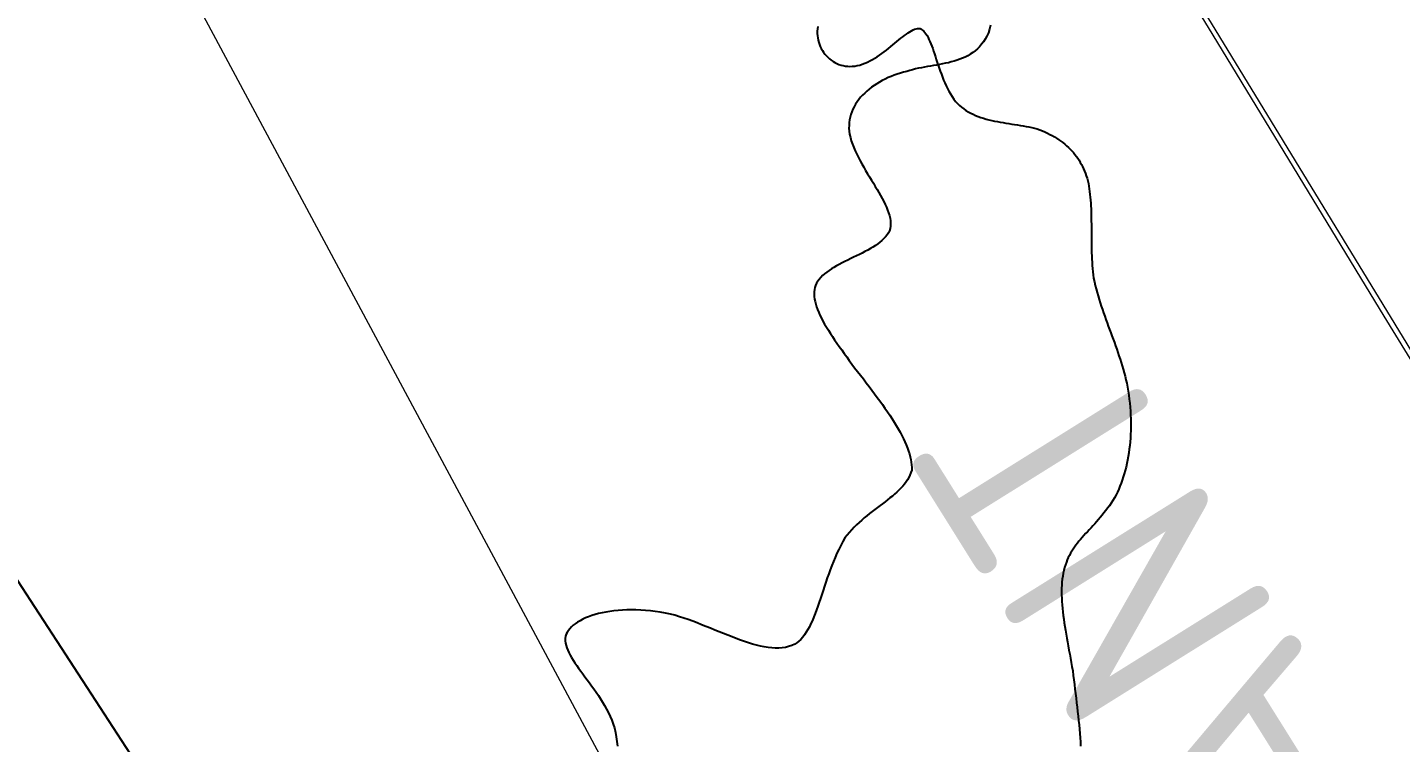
# Model space of a CAD drawing. Header units: metres. Extents: x 3 to 509016, y 4 to 6969473.
# Drawn here: x 507843.572 to 507846.493, y 6967260.497 to 6967262.02 of the extents above; entities that cross this region are included whole.
import ezdxf
from ezdxf import colors
from ezdxf.entities.mleader import LeaderData, LeaderLine
from ezdxf.math import Vec2, Vec3

# ---------------------------------------------------------------- set-up
doc = ezdxf.new("R2010")
doc.units = ezdxf.units.M
for name, color, linetype in [('C_TEXT_MLEADER', 1, 'Continuous'), ('HATCH_LANDSCAPE', 1, 'Continuous'), ('HATCH_PAVEMENT_CARPARK', 254, 'Continuous'), ('mga2020DR_UNLINED', 252, 'Continuous'), ('mga2020VEG_TREE', 252, 'Continuous'), ('XREF', 7, 'Continuous')]:
    doc.layers.add(name, color=color, linetype=linetype)
doc.layers.add('D_UG_PIPES', color=252, linetype='EXIST_SWD', lineweight=0)
doc.layers.add('HT_UG_LINES', color=252, linetype='EXISTING_HIGH_VOLTAGE', lineweight=0)
doc.styles.add('ISOCP', font='isocp.shx')
doc.styles.get("Standard").update_dxf_attribs({"font": 'ARIALN.TTF'})
doc.linetypes.add('EXIST_SWD', pattern='A,5,-2.5,5,-2,["SWD",Standard,S=2.5,R=0,X=0,Y=-1.25],-8,5,-2.5,5,-2.5', length=37.5)
doc.linetypes.add('EXISTING_HIGH_VOLTAGE', pattern='A,2,-2,2,-2,2,-2,["HV",Standard,S=2.5,R=0,X=0,Y=-1.25],-5.9,2,-2,2,-2', length=25.9)

# ---------------------------------------------------------------- blocks, each defined once
blk = doc.blocks.new('XD_HATCH')
at = {"layer": 'HATCH_LANDSCAPE', "ltscale": 0.5}
h = blk.add_hatch(dxfattribs=at)
h.set_pattern_fill('GRASS', color=256, scale=0.05)
h.set_pattern_definition([(212.013854887, (0, 0), (-0.28538859865, -1.2375190291), [0.238125, -1.557926224]), (167.013854887, (0, 0), (-0.28538859868, -1.23751902925), [0.238125, -1.031875]), (257.013854887, (0, 0), (1.23751902925, -0.28538859868), [0.238125, -1.031875])])
edge = h.paths.add_edge_path()
edge.add_line((507834.6194, 6967286.6003), (507833.7745, 6967278.3766))
edge.add_line((507833.7745, 6967278.3766), (507834.4563, 6967266.5732))
edge.add_arc((507833.4405, 6967266.3882), 1.0325, -56.8269, 10.3208, ccw=False)
edge.add_line((507834.0055, 6967265.524), (507833.7027, 6967265.3348))
edge.add_line((507833.7027, 6967265.3348), (507831.8595, 6967265.8814))
edge.add_arc((507790.5773, 6967261.1965), 41.5471, 6.4744, 11.72996)
edge.add_arc((507652.9266, 6967269.5696), 178.3302, 0.023588, 2.717699)
edge.add_arc((507863.8943, 6967277.5885), 32.8409, 156.38178, 179.23816, ccw=False)
edge.add_line((507833.8043, 6967290.7459), (507834.868, 6967290.3037))
edge.add_line((507834.868, 6967290.3037), (507834.6194, 6967286.6003))
edge = h.paths.add_edge_path()
edge.add_line((507840.3758, 6967264.2031), (507839.0111, 6967268.6216))
edge.add_line((507839.0111, 6967268.6216), (507838.9485, 6967268.9634))
edge.add_line((507838.9485, 6967268.9634), (507838.9635, 6967269.4631))
edge.add_line((507838.9635, 6967269.4631), (507838.7986, 6967271.4707))
edge.add_line((507838.7986, 6967271.4707), (507838.5426, 6967271.9806))
edge.add_line((507838.5426, 6967271.9806), (507838.3277, 6967272.489))
edge.add_line((507838.3277, 6967272.489), (507838.1812, 6967272.9949))
edge.add_line((507838.1812, 6967272.9949), (507838.0533, 6967273.5))
edge.add_line((507838.0533, 6967273.5), (507837.435, 6967274.5364))
edge.add_line((507837.435, 6967274.5364), (507837.4424, 6967274.8298))
edge.add_line((507837.4424, 6967274.8298), (507837.523, 6967275.3334))
edge.add_line((507837.523, 6967275.3334), (507837.4511, 6967275.831))
edge.add_line((507837.4511, 6967275.831), (507837.4008, 6967276.3294))
edge.add_line((507837.4008, 6967276.3294), (507837.3858, 6967276.8292))
edge.add_line((507837.3858, 6967276.8292), (507837.3708, 6967277.329))
edge.add_line((507837.3708, 6967277.329), (507837.3559, 6967277.8288))
edge.add_line((507837.3559, 6967277.8288), (507837.2868, 6967278.3259))
edge.add_line((507837.2868, 6967278.3259), (507837.6201, 6967280.3039))
edge.add_line((507837.6201, 6967280.3039), (507837.7291, 6967281.2981))
edge.add_line((507837.7291, 6967281.2981), (507837.7573, 6967281.7976))
edge.add_line((507837.7573, 6967281.7976), (507837.7637, 6967283.3032))
edge.add_line((507837.7637, 6967283.3032), (507837.8004, 6967283.8019))
edge.add_line((507837.8004, 6967283.8019), (507837.9, 6967284.2949))
edge.add_line((507837.9, 6967284.2949), (507838.1892, 6967285.2728))
edge.add_line((507838.1892, 6967285.2728), (507838.2709, 6967285.7675))
edge.add_line((507838.2709, 6967285.7675), (507838.3266, 6967286.2645))
edge.add_line((507838.3266, 6967286.2645), (507837.056, 6967286.299))
edge.add_line((507837.056, 6967286.299), (507837.0835, 6967286.024))
edge.add_line((507837.0835, 6967286.024), (507836.2865, 6967278.3018))
edge.add_line((507836.2865, 6967278.3018), (507836.7877, 6967269.7623))
edge.add_line((507836.7877, 6967269.7623), (507836.9971, 6967265.9725))
edge.add_arc((507835.4372, 6967265.8975), 1.5617, -51.2364, 2.7548, ccw=False)
edge.add_line((507836.415, 6967264.6797), (507834.7625, 6967263.6386))
edge.add_line((507834.7625, 6967263.6386), (507834.4122, 6967261.6514))
edge.add_line((507834.4122, 6967261.6514), (507838.3369, 6967255.3696))
edge.add_arc((507838.6337, 6967255.5551), 0.35, 211.9938, 302.0004)
edge.add_line((507838.8192, 6967255.2583), (507843.102, 6967257.934))
edge.add_line((507843.102, 6967257.934), (507849.8852, 6967247.0769))
edge.add_line((507849.8852, 6967247.0769), (507845.6775, 6967244.448))
edge.add_arc((507845.8629, 6967244.1511), 0.35, 121.996, 211.996)
edge.add_line((507845.5661, 6967243.9657), (507846.3609, 6967242.6936))
edge.add_arc((507846.6577, 6967242.879), 0.35, 211.996, 301.996)
edge.add_line((507846.8432, 6967242.5822), (507851.0509, 6967245.2111))
edge.add_line((507851.0509, 6967245.2111), (507857.8321, 6967234.3573))
edge.add_line((507857.8321, 6967234.3573), (507858.9988, 6967232.4898))
edge.add_line((507858.9988, 6967232.4898), (507868.4293, 6967217.3956))
edge.add_line((507868.4293, 6967217.3956), (507869.595, 6967215.5298))
edge.add_line((507869.595, 6967215.5298), (507879.0265, 6967200.4339))
edge.add_line((507879.0265, 6967200.4339), (507880.1922, 6967198.5681))
edge.add_line((507880.1922, 6967198.5681), (507889.6237, 6967183.4722))
edge.add_line((507889.6237, 6967183.4722), (507890.8655, 6967181.6516))
edge.add_line((507890.8655, 6967181.6516), (507890.7894, 6967181.6064))
edge.add_line((507890.7894, 6967181.6064), (507900.2209, 6967166.5105))
edge.add_line((507900.2209, 6967166.5105), (507895.9381, 6967163.8347))
edge.add_arc((507896.1235, 6967163.5378), 0.35, 121.994, 211.996)
edge.add_line((507895.8267, 6967163.3524), (507896.6215, 6967162.0802))
edge.add_arc((507896.9183, 6967162.2657), 0.35, 211.9984, 301.996)
edge.add_line((507897.1038, 6967161.9689), (507901.3866, 6967164.6447))
edge.add_line((507901.3866, 6967164.6447), (507910.8181, 6967149.5487))
edge.add_line((507910.8181, 6967149.5487), (507906.5469, 6967146.8811))
edge.add_arc((507906.7649, 6967146.6028), 0.3535, 128.0734, 218.4885)
edge.add_line((507906.4882, 6967146.3828), (507907.8077, 6967145.0972))
edge.add_line((507907.8077, 6967145.0972), (507909.4019, 6967144.1738))
edge.add_line((507909.4019, 6967144.1738), (507911.1824, 6967145.0318))
edge.add_line((507911.1824, 6967145.0318), (507911.5938, 6967146.4662))
edge.add_line((507911.5938, 6967146.4662), (507913.3116, 6967147.5395))
edge.add_line((507913.3116, 6967147.5395), (507911.7607, 6967150.3145))
edge.add_line((507911.7607, 6967150.3145), (507911.3517, 6967151.1377))
edge.add_line((507911.3517, 6967151.1377), (507910.3123, 6967152.8466))
edge.add_line((507910.3123, 6967152.8466), (507910.0252, 6967153.2568))
edge.add_line((507910.0252, 6967153.2568), (507908.2386, 6967155.6779))
edge.add_line((507908.2386, 6967155.6779), (507906.8185, 6967157.7385))
edge.add_line((507906.8185, 6967157.7385), (507905.1467, 6967160.2314))
edge.add_line((507905.1467, 6967160.2314), (507902.6614, 6967164.5743))
edge.add_line((507902.6614, 6967164.5743), (507901.6885, 6967166.3247))
edge.add_line((507901.6885, 6967166.3247), (507890.3492, 6967184.5912))
edge.add_line((507890.3492, 6967184.5912), (507887.9238, 6967188.3817))
edge.add_line((507887.9238, 6967188.3817), (507882.2644, 6967197.2262))
edge.add_line((507882.2644, 6967197.2262), (507881.0853, 6967198.9492))
edge.add_line((507881.0853, 6967198.9492), (507875.2149, 6967208.1494))
edge.add_line((507875.2149, 6967208.1494), (507870.7184, 6967215.3627))
edge.add_line((507870.7184, 6967215.3627), (507864.5811, 6967226.2674))
edge.add_line((507864.5811, 6967226.2674), (507858.7045, 6967235.0792))
edge.add_line((507858.7045, 6967235.0792), (507856.2419, 6967238.7442))
edge.add_line((507856.2419, 6967238.7442), (507855.1022, 6967240.3904))
edge.add_line((507855.1022, 6967240.3904), (507854.8173, 6967240.8019))
edge.add_line((507854.8173, 6967240.8019), (507854.0618, 6967242.0986))
edge.add_line((507854.0618, 6967242.0986), (507852.576, 6967244.7077))
edge.add_line((507852.576, 6967244.7077), (507851.066, 6967247.3016))
edge.add_line((507851.066, 6967247.3016), (507849.5393, 6967249.8852))
edge.add_line((507849.5393, 6967249.8852), (507848.9949, 6967250.7242))
edge.add_line((507848.9949, 6967250.7242), (507848.7226, 6967251.1437))
edge.add_line((507848.7226, 6967251.1437), (507848.4401, 6967251.5567))
edge.add_line((507848.4401, 6967251.5567), (507847.8618, 6967252.3745))
edge.add_line((507847.8618, 6967252.3745), (507847.3356, 6967253.2249))
edge.add_line((507847.3356, 6967253.2249), (507845.7975, 6967255.8013))
edge.add_line((507845.7975, 6967255.8013), (507844.2186, 6967258.446))
edge.add_line((507844.2186, 6967258.446), (507842.8502, 6967261.0217))
edge.add_line((507842.8502, 6967261.0217), (507842.6112, 6967261.4614))
edge.add_line((507842.6112, 6967261.4614), (507842.0412, 6967262.2858))
edge.add_line((507842.0412, 6967262.2858), (507840.3758, 6967264.2031))
at = {"layer": 'HATCH_PAVEMENT_CARPARK'}
h = blk.add_hatch(color=256, dxfattribs=at)
h.dxf.hatch_style = 1
edge = h.paths.add_edge_path()
edge.add_spline(control_points=[(507831.6057, 6967265.2103), (507831.2653, 6967264.9977)], knot_values=[3.035082, 3.035082, 4.035082, 4.035082], weights=[1, 1], degree=1, periodic=0)
edge.add_spline(control_points=[(507831.2653, 6967264.9977), (507829.7013, 6967264.0205)], knot_values=[2.035082, 2.035082, 3.035082, 3.035082], weights=[1, 1], degree=1, periodic=0)
edge.add_spline(control_points=[(507829.7013, 6967264.0205), (507828.586, 6967263.3237)], knot_values=[1.499683, 1.499683, 2.035082, 2.035082], weights=[1, 1], degree=1, periodic=0)
edge.add_line((507828.586, 6967263.3237), (507826.3004, 6967261.8957))
edge.add_line((507826.3004, 6967261.8957), (507828.2109, 6967258.8379))
edge.add_line((507828.2109, 6967258.8379), (507832.6123, 6967251.7931))
edge.add_arc((507832.1708, 6967251.5252), 0.5164, -46.2921, 31.2496, ccw=False)
edge.add_line((507832.5276, 6967251.1519), (507828.2976, 6967248.5078))
edge.add_line((507828.2976, 6967248.5078), (507834.8678, 6967237.9915))
edge.add_line((507834.8678, 6967237.9915), (507839.0985, 6967240.6347))
edge.add_arc((507839.2657, 6967239.8885), 0.7648, 41.8437, 102.6277, ccw=False)
edge.add_line((507839.8354, 6967240.3986), (507840.6363, 6967239.117))
edge.add_arc((507839.9895, 6967239.0145), 0.6548, -54.842, 9.002, ccw=False)
edge.add_line((507840.3666, 6967238.4792), (507836.1925, 6967235.8713))
edge.add_line((507836.1925, 6967235.8713), (507842.8687, 6967225.1854))
edge.add_line((507842.8687, 6967225.1854), (507844.1606, 6967223.1178))
edge.add_line((507844.1606, 6967223.1178), (507853.4659, 6967208.2237))
edge.add_line((507853.4659, 6967208.2237), (507857.6976, 6967210.8653))
edge.add_arc((507857.8775, 6967210.3834), 0.5143, 32.6567, 110.4711, ccw=False)
edge.add_line((507858.3105, 6967210.661), (507859.1053, 6967209.3888))
edge.add_line((507859.1053, 6967209.3888), (507864.7027, 6967212.8859))
edge.add_line((507864.7027, 6967212.8859), (507863.9079, 6967214.158))
edge.add_arc((507864.3319, 6967214.4229), 0.5, 121.996, 211.9999, ccw=False)
edge.add_line((507864.067, 6967214.847), (507868.2226, 6967217.4433))
edge.add_line((507868.2226, 6967217.4433), (507858.9501, 6967232.2848))
edge.add_line((507858.9501, 6967232.2848), (507854.7944, 6967229.6885))
edge.add_arc((507854.528, 6967230.1061), 0.4954, 211.4621, 302.5322, ccw=False)
edge.add_line((507854.1055, 6967229.8476), (507853.3107, 6967231.1197))
edge.add_arc((507853.7337, 6967231.3849), 0.4992, 121.9038, 212.0841, ccw=False)
edge.add_line((507853.4698, 6967231.8087), (507857.6254, 6967234.405))
edge.add_line((507857.6254, 6967234.405), (507851.0022, 6967245.0061))
edge.add_line((507851.0022, 6967245.0061), (507846.9226, 6967242.455))
edge.add_arc((507846.6577, 6967242.879), 0.5, 211.996, 301.996, ccw=False)
edge.add_line((507846.2337, 6967242.6141), (507845.4389, 6967243.8862))
edge.add_arc((507845.8629, 6967244.1511), 0.5, 121.996, 211.996, ccw=False)
edge.add_line((507845.598, 6967244.5752), (507849.6775, 6967247.1263))
edge.add_line((507849.6775, 6967247.1263), (507843.0543, 6967257.7273))
edge.add_line((507843.0543, 6967257.7273), (507842.2198, 6967257.2017))
edge.add_line((507842.2198, 6967257.2017), (507838.8987, 6967255.131))
edge.add_arc((507838.6337, 6967255.5551), 0.5, 211.9931, 301.9996, ccw=False)
edge.add_line((507838.2097, 6967255.2902), (507833.4848, 6967262.8744))
edge.add_line((507833.4848, 6967262.8744), (507831.8978, 6967265.3928))
edge.add_line((507831.8978, 6967265.3928), (507831.6057, 6967265.2103))
blk = doc.blocks.new('BAC V TREE')
for p, q in [((12.617, 7.9435), (12.6145, 7.9113)), ((12.6218, 7.9758), (12.617, 7.9435)), ((13.9034, 7.9161), (13.925, 7.9272)), ((13.925, 7.9272), (13.9459, 7.936)), ((13.9459, 7.936), (13.966, 7.9425)), ((13.966, 7.9425), (13.9854, 7.9463)), ((13.9854, 7.9463), (14.004, 7.9474)), ((14.004, 7.9474), (14.0217, 7.9456)), ((14.0217, 7.9456), (14.0394, 7.9369)), ((14.0394, 7.9369), (14.0562, 7.925)), ((14.0562, 7.925), (14.0723, 7.9103)), ((12.6145, 7.9113), (12.6142, 7.8795)), ((12.6142, 7.8795), (12.6161, 7.848)), ((12.6161, 7.848), (12.6202, 7.8171)), ((12.6202, 7.8171), (12.6262, 7.7867)), ((12.6262, 7.7867), (12.6343, 7.7569)), ((13.7051, 7.7686), (13.7322, 7.7911)), ((13.7322, 7.7911), (13.7587, 7.8127)), ((13.7587, 7.8127), (13.7845, 7.8335)), ((13.7845, 7.8335), (13.8097, 7.853)), ((13.8097, 7.853), (13.8342, 7.8712)), ((13.8342, 7.8712), (13.858, 7.8879)), ((13.858, 7.8879), (13.8811, 7.9029)), ((13.8811, 7.9029), (13.9034, 7.9161)), ((14.0723, 7.9103), (14.0876, 7.8927)), ((14.0876, 7.8927), (14.1023, 7.8725)), ((14.1023, 7.8725), (14.1165, 7.8498)), ((14.1165, 7.8498), (14.1301, 7.8248)), ((14.1301, 7.8248), (14.1434, 7.7977)), ((14.1434, 7.7977), (14.1563, 7.7686)), ((12.6343, 7.7569), (12.6442, 7.7279)), ((12.6442, 7.7279), (12.6559, 7.6997)), ((12.6559, 7.6997), (12.6694, 7.6724)), ((12.6694, 7.6724), (12.6845, 7.646)), ((13.5604, 7.6505), (13.5905, 7.6742)), ((13.5905, 7.6742), (13.62, 7.6981)), ((13.62, 7.6981), (13.649, 7.7219)), ((13.649, 7.7219), (13.6774, 7.7455)), ((13.6774, 7.7455), (13.7051, 7.7686)), ((14.1563, 7.7686), (14.169, 7.7376)), ((14.169, 7.7376), (14.1815, 7.7049)), ((14.1815, 7.7049), (14.1939, 7.6708)), ((14.1939, 7.6708), (14.2062, 7.6353)), ((12.6845, 7.646), (12.7012, 7.6208)), ((12.7012, 7.6208), (12.7195, 7.5967)), ((12.7195, 7.5967), (12.7392, 7.5739)), ((12.7392, 7.5739), (12.7603, 7.5524)), ((12.7603, 7.5524), (12.7827, 7.5322)), ((12.7827, 7.5322), (12.8063, 7.5136)), ((13.3346, 7.5018), (13.3683, 7.5199)), ((13.3683, 7.5199), (13.4016, 7.5393)), ((13.4016, 7.5393), (13.4344, 7.5599)), ((13.4344, 7.5599), (13.4667, 7.5815)), ((13.4667, 7.5815), (13.4985, 7.6039)), ((13.4985, 7.6039), (13.5297, 7.627)), ((13.5297, 7.627), (13.5604, 7.6505)), ((14.2062, 7.6353), (14.2186, 7.5986)), ((14.2186, 7.5986), (14.2311, 7.5609)), ((14.2311, 7.5609), (14.2438, 7.5223)), ((14.2438, 7.5223), (14.2567, 7.483)), ((12.8063, 7.5136), (12.8311, 7.4966)), ((12.8311, 7.4966), (12.8569, 7.4813)), ((12.8569, 7.4813), (12.8838, 7.4677)), ((12.8838, 7.4677), (12.9116, 7.4559)), ((12.9116, 7.4559), (12.9403, 7.446)), ((12.9403, 7.446), (12.9697, 7.4382)), ((12.9697, 7.4382), (12.9999, 7.4325)), ((12.9999, 7.4325), (13.0307, 7.4289)), ((13.0307, 7.4289), (13.0621, 7.4276)), ((13.0621, 7.4276), (13.094, 7.4286)), ((13.094, 7.4286), (13.1264, 7.4321)), ((13.1264, 7.4321), (13.159, 7.4381)), ((13.159, 7.4381), (13.195, 7.4467)), ((13.195, 7.4467), (13.2306, 7.4575)), ((13.2306, 7.4575), (13.2657, 7.4705)), ((13.2657, 7.4705), (13.3004, 7.4853)), ((13.3004, 7.4853), (13.3346, 7.5018)), ((14.2567, 7.483), (14.27, 7.4431)), ((14.27, 7.4431), (14.2837, 7.4029)), ((14.2837, 7.4029), (14.2979, 7.3624)), ((14.2979, 7.3624), (14.3126, 7.3219)), ((14.3126, 7.3219), (14.328, 7.2814)), ((14.328, 7.2814), (14.344, 7.2412)), ((14.344, 7.2412), (14.3609, 7.2015)), ((14.3609, 7.2015), (14.3786, 7.1623)), ((14.3786, 7.1623), (14.3972, 7.1238)), ((14.3972, 7.1238), (14.4168, 7.0862)), ((14.4168, 7.0862), (14.4375, 7.0497)), ((14.4375, 7.0497), (14.4594, 7.0145)), ((14.4594, 7.0145), (14.4824, 6.9805)), ((14.4824, 6.9805), (14.5068, 6.9482)), ((14.5068, 6.9482), (14.533, 6.9198)), ((14.533, 6.9198), (14.5605, 6.8935)), ((14.5605, 6.8935), (14.5891, 6.869)), ((14.5891, 6.869), (14.6188, 6.8462)), ((14.6188, 6.8462), (14.6496, 6.8251)), ((14.6496, 6.8251), (14.6814, 6.8057)), ((14.6814, 6.8057), (14.7141, 6.7877)), ((14.7141, 6.7877), (14.7477, 6.7711)), ((14.7477, 6.7711), (14.7821, 6.7559)), ((14.7821, 6.7559), (14.8173, 6.7419)), ((14.8173, 6.7419), (14.8532, 6.7291)), ((14.8532, 6.7291), (14.8897, 6.7173)), ((14.8897, 6.7173), (14.9267, 6.7064)), ((14.9267, 6.7064), (14.9643, 6.6965)), ((14.9643, 6.6965), (15.0024, 6.6873)), ((15.0024, 6.6873), (15.0409, 6.6788)), ((15.0409, 6.6788), (15.0797, 6.6709)), ((15.0797, 6.6709), (15.1187, 6.6636)), ((15.1187, 6.6636), (15.158, 6.6567)), ((15.158, 6.6567), (15.1975, 6.6501)), ((15.1975, 6.6501), (15.237, 6.6437)), ((15.237, 6.6437), (15.2766, 6.6375)), ((15.2766, 6.6375), (15.3162, 6.6314)), ((15.3162, 6.6314), (15.3557, 6.6253)), ((15.3557, 6.6253), (15.395, 6.619)), ((15.395, 6.619), (15.4342, 6.6126)), ((15.4342, 6.6126), (15.473, 6.6059)), ((15.473, 6.6059), (15.5116, 6.5988)), ((15.5116, 6.5988), (15.5498, 6.5912)), ((15.5498, 6.5912), (15.5875, 6.583)), ((15.5875, 6.583), (15.6248, 6.5743)), ((15.6248, 6.5743), (15.6609, 6.5598)), ((15.6609, 6.5598), (15.6961, 6.5449)), ((15.6961, 6.5449), (15.7305, 6.5293)), ((15.7305, 6.5293), (15.7641, 6.5132)), ((15.7641, 6.5132), (15.7968, 6.4964)), ((15.7968, 6.4964), (15.8286, 6.4791)), ((15.8286, 6.4791), (15.8595, 6.4611)), ((15.8595, 6.4611), (15.8896, 6.4425)), ((15.8896, 6.4425), (15.9188, 6.4233)), ((15.9188, 6.4233), (15.9471, 6.4035)), ((15.9471, 6.4035), (15.9745, 6.383)), ((15.9745, 6.383), (16.001, 6.3618)), ((16.001, 6.3618), (16.0266, 6.34)), ((16.0266, 6.34), (16.0513, 6.3175)), ((16.0513, 6.3175), (16.075, 6.2943)), ((16.075, 6.2943), (16.0978, 6.2705)), ((16.0978, 6.2705), (16.1197, 6.2459)), ((16.1197, 6.2459), (16.1407, 6.2207)), ((16.1407, 6.2207), (16.1607, 6.1947)), ((16.1607, 6.1947), (16.1797, 6.168)), ((16.1797, 6.168), (16.1978, 6.1406)), ((16.1978, 6.1406), (16.2149, 6.1124)), ((16.2149, 6.1124), (16.2311, 6.0836)), ((16.2311, 6.0836), (16.2463, 6.0539)), ((16.2463, 6.0539), (16.2605, 6.0235)), ((16.2605, 6.0235), (16.2737, 5.9923)), ((16.2737, 5.9923), (16.2859, 5.9604)), ((16.2859, 5.9604), (16.2971, 5.9276)), ((16.2971, 5.9276), (16.3073, 5.8941)), ((16.3073, 5.8941), (16.3164, 5.8597)), ((16.3164, 5.8597), (16.3246, 5.8246)), ((16.3246, 5.8246), (16.3314, 5.7878)), ((16.3314, 5.7878), (16.3375, 5.7505)), ((16.3375, 5.7505), (16.3428, 5.7126)), ((16.3428, 5.7126), (16.3473, 5.6742)), ((16.3473, 5.6742), (16.3513, 5.6352)), ((16.3513, 5.6352), (16.3546, 5.5958)), ((16.3546, 5.5958), (16.3573, 5.5558)), ((16.3573, 5.5558), (16.3596, 5.5155)), ((16.3596, 5.5155), (16.3614, 5.4748)), ((16.3614, 5.4748), (16.3628, 5.4336)), ((16.3628, 5.4336), (16.3639, 5.3921)), ((16.3639, 5.3921), (16.3647, 5.3503)), ((16.3647, 5.3503), (16.3653, 5.3082)), ((16.3653, 5.3082), (16.3657, 5.2657)), ((16.3657, 5.2657), (16.3659, 5.2231)), ((16.3659, 5.2231), (16.3661, 5.1802)), ((16.3661, 5.1802), (16.3663, 5.1371)), ((16.3663, 5.1371), (16.3665, 5.0938)), ((16.3665, 5.0938), (16.3668, 5.0503)), ((16.3668, 5.0503), (16.3672, 5.0068)), ((16.3672, 5.0068), (16.3678, 4.9631)), ((16.3678, 4.9631), (16.3686, 4.9193)), ((16.3686, 4.9193), (16.3698, 4.8755)), ((16.3698, 4.8755), (16.3713, 4.8317)), ((16.3713, 4.8317), (16.3732, 4.7879)), ((16.3732, 4.7879), (16.3756, 4.7441)), ((16.3756, 4.7441), (16.3784, 4.7004)), ((16.3784, 4.7004), (16.3819, 4.6567)), ((16.3819, 4.6567), (16.3859, 4.6131)), ((16.3859, 4.6131), (16.3906, 4.5697)), ((16.3906, 4.5697), (16.3961, 4.5264)), ((16.3961, 4.5264), (16.407, 4.4764)), ((16.407, 4.4764), (16.4186, 4.427)), ((16.4186, 4.427), (16.4309, 4.3782)), ((16.4309, 4.3782), (16.4439, 4.33)), ((16.4439, 4.33), (16.4574, 4.2822)), ((16.4574, 4.2822), (16.4715, 4.2349)), ((16.4715, 4.2349), (16.4861, 4.1881)), ((16.4861, 4.1881), (16.5011, 4.1416)), ((16.5011, 4.1416), (16.5165, 4.0954)), ((16.5165, 4.0954), (16.5322, 4.0496)), ((16.5322, 4.0496), (16.5482, 4.004)), ((16.5482, 4.004), (16.5645, 3.9587)), ((16.5645, 3.9587), (16.5809, 3.9135)), ((16.5809, 3.9135), (16.5975, 3.8685)), ((16.5975, 3.8685), (16.6141, 3.8236)), ((16.6141, 3.8236), (16.6308, 3.7788)), ((16.6308, 3.7788), (16.6475, 3.7339)), ((16.6475, 3.7339), (16.6641, 3.6891)), ((16.6641, 3.6891), (16.6805, 3.6442)), ((16.6805, 3.6442), (16.6968, 3.5992)), ((16.6968, 3.5992), (16.7129, 3.5541)), ((16.7129, 3.5541), (16.7288, 3.5087)), ((16.7288, 3.5087), (16.7442, 3.4632)), ((16.7442, 3.4632), (16.7594, 3.4174)), ((16.7594, 3.4174), (16.7741, 3.3713)), ((16.7741, 3.3713), (16.7883, 3.3249)), ((16.7883, 3.3249), (16.802, 3.2781)), ((16.802, 3.2781), (16.8151, 3.2309)), ((16.8151, 3.2309), (16.8276, 3.1832)), ((16.8276, 3.1832), (16.8395, 3.135)), ((16.8395, 3.135), (16.8506, 3.0863)), ((16.8506, 3.0863), (16.8609, 3.032)), ((16.8609, 3.032), (16.8702, 2.9776)), ((16.8702, 2.9776), (16.8783, 2.9232)), ((16.8783, 2.9232), (16.8855, 2.8688)), ((16.8855, 2.8688), (16.8915, 2.8144)), ((16.8915, 2.8144), (16.8965, 2.7602)), ((16.8965, 2.7602), (16.9005, 2.706)), ((16.9005, 2.706), (16.9034, 2.6521)), ((16.9034, 2.6521), (16.9053, 2.5983)), ((16.9053, 2.5983), (16.9062, 2.5448)), ((16.9049, 2.4388), (16.9027, 2.3863)), ((16.906, 2.4916), (16.9049, 2.4388)), ((16.9062, 2.5448), (16.906, 2.4916)), ((16.8955, 2.2828), (16.8905, 2.2317)), ((16.8996, 2.3343), (16.8955, 2.2828)), ((16.9027, 2.3863), (16.8996, 2.3343)), ((16.8844, 2.1812), (16.8775, 2.1314)), ((16.8905, 2.2317), (16.8844, 2.1812)), ((16.8607, 2.0336), (16.8509, 1.9858)), ((16.8695, 2.0821), (16.8607, 2.0336)), ((16.8775, 2.1314), (16.8695, 2.0821)), ((16.8286, 1.8925), (16.8161, 1.8471)), ((16.8402, 1.9387), (16.8286, 1.8925)), ((16.8509, 1.9858), (16.8402, 1.9387)), ((16.7884, 1.7591), (16.7732, 1.7165)), ((16.8027, 1.8026), (16.7884, 1.7591)), ((16.8161, 1.8471), (16.8027, 1.8026)), ((16.7403, 1.6345), (16.7225, 1.5952)), ((16.7572, 1.675), (16.7403, 1.6345)), ((16.7732, 1.7165), (16.7572, 1.675)), ((16.6593, 1.4801), (16.636, 1.4437)), ((16.6819, 1.5179), (16.6593, 1.4801)), ((16.7039, 1.557), (16.6819, 1.5179)), ((16.7225, 1.5952), (16.7039, 1.557)), ((16.5881, 1.3744), (16.5635, 1.3413)), ((16.6123, 1.4084), (16.5881, 1.3744)), ((16.636, 1.4437), (16.6123, 1.4084)), ((16.4629, 1.2184), (16.4374, 1.1896)), ((16.4883, 1.2479), (16.4629, 1.2184)), ((16.5136, 1.2782), (16.4883, 1.2479)), ((16.5387, 1.3093), (16.5136, 1.2782)), ((16.5635, 1.3413), (16.5387, 1.3093)), ((16.3367, 1.0794), (16.3121, 1.0528)), ((16.3616, 1.1063), (16.3367, 1.0794)), ((16.3868, 1.1336), (16.3616, 1.1063)), ((16.4121, 1.1613), (16.3868, 1.1336)), ((16.4374, 1.1896), (16.4121, 1.1613)), ((16.218, 0.9477), (16.1959, 0.9213)), ((16.2408, 0.9739), (16.218, 0.9477)), ((16.2641, 1.0001), (16.2408, 0.9739)), ((16.2879, 1.0264), (16.2641, 1.0001)), ((16.3121, 1.0528), (16.2879, 1.0264)), ((16.1153, 0.8134), (16.0974, 0.7854)), ((16.1341, 0.8409), (16.1153, 0.8134)), ((16.1539, 0.868), (16.1341, 0.8409)), ((16.1745, 0.8948), (16.1539, 0.868)), ((16.1959, 0.9213), (16.1745, 0.8948)), ((16.0502, 0.6977), (16.0369, 0.667)), ((16.0648, 0.7276), (16.0502, 0.6977)), ((16.0805, 0.7569), (16.0648, 0.7276)), ((16.0974, 0.7854), (16.0805, 0.7569)), ((15.9998, 0.5614), (15.9896, 0.5232)), ((16.0115, 0.5988), (15.9998, 0.5614)), ((16.0249, 0.6354), (16.0115, 0.5988)), ((16.0369, 0.667), (16.0249, 0.6354)), ((15.9682, 0.4037), (15.9639, 0.3622)), ((15.9739, 0.4443), (15.9682, 0.4037)), ((15.981, 0.4842), (15.9739, 0.4443)), ((15.9896, 0.5232), (15.981, 0.4842)), ((15.959, 0.2769), (15.9584, 0.2331)), ((15.9608, 0.32), (15.959, 0.2769)), ((15.9639, 0.3622), (15.9608, 0.32)), ((15.9584, 0.2331), (15.9589, 0.1885)), ((15.9589, 0.1885), (15.9604, 0.1432)), ((15.9604, 0.1432), (15.9629, 0.0971)), ((15.9629, 0.0971), (15.9664, 0.0502)), ((15.9664, 0.0502), (15.9707, 0.0026)), ((15.9707, 0.0026), (15.9759, -0.0458)), ((15.9759, -0.0458), (15.9818, -0.0949)), ((15.9818, -0.0949), (15.9884, -0.1447)), ((15.9884, -0.1447), (15.9956, -0.1952)), ((15.9956, -0.1952), (16.0034, -0.2464)), ((16.0034, -0.2464), (16.0117, -0.2984)), ((16.0117, -0.2984), (16.0205, -0.351)), ((16.0205, -0.351), (16.0297, -0.4043)), ((16.0297, -0.4043), (16.0392, -0.4583)), ((16.0392, -0.4583), (16.049, -0.513)), ((16.049, -0.513), (16.059, -0.5684)), ((16.059, -0.5684), (16.0691, -0.6244)), ((16.0691, -0.6244), (16.0794, -0.6811)), ((16.0794, -0.6811), (16.0896, -0.7384)), ((16.0896, -0.7384), (16.0999, -0.7963)), ((16.0999, -0.7963), (16.11, -0.8549)), ((16.11, -0.8549), (16.1177, -0.9168)), ((16.1177, -0.9168), (16.1254, -0.9789)), ((16.1254, -0.9789), (16.1331, -1.0412)), ((16.1331, -1.0412), (16.1409, -1.1034)), ((16.1409, -1.1034), (16.1486, -1.1657)), ((16.1486, -1.1657), (16.1562, -1.2279)), ((16.1562, -1.2279), (16.1637, -1.2899)), ((16.1637, -1.2899), (16.171, -1.3516)), ((16.171, -1.3516), (16.178, -1.4131)), ((16.178, -1.4131), (16.1847, -1.4742)), ((16.1847, -1.4742), (16.191, -1.5348)), ((16.191, -1.5348), (16.197, -1.5949)), ((16.197, -1.5949), (16.2025, -1.6543)), ((16.2025, -1.6543), (16.2075, -1.7131)), ((16.2075, -1.7131), (16.212, -1.7712)), ((16.212, -1.7712), (16.2158, -1.8284)), ((16.2158, -1.8284), (16.219, -1.8847)), ((16.1678, -2.5381), (16.1528, -2.5699)), ((16.179, -2.502), (16.1678, -2.5381)), ((16.1887, -2.464), (16.179, -2.502)), ((16.08, -2.6743), (16.059, -2.6953)), ((16.0999, -2.6513), (16.08, -2.6743)), ((16.1187, -2.6264), (16.0999, -2.6513)), ((16.1364, -2.5992), (16.1187, -2.6264)), ((16.1528, -2.5699), (16.1364, -2.5992)), ((15.8323, -2.8159), (15.8041, -2.8237)), ((15.8601, -2.8073), (15.8323, -2.8159)), ((15.8874, -2.7977), (15.8601, -2.8073)), ((15.9141, -2.7871), (15.8874, -2.7977)), ((15.9401, -2.7754), (15.9141, -2.7871)), ((15.9655, -2.7623), (15.9401, -2.7754)), ((15.9902, -2.7479), (15.9655, -2.7623)), ((16.014, -2.732), (15.9902, -2.7479)), ((16.0369, -2.7145), (16.014, -2.732)), ((16.059, -2.6953), (16.0369, -2.7145)), ((15.2451, -2.9532), (15.215, -2.9649)), ((15.2758, -2.9424), (15.2451, -2.9532)), ((15.307, -2.9325), (15.2758, -2.9424)), ((15.3386, -2.9236), (15.307, -2.9325)), ((15.3707, -2.9156), (15.3386, -2.9236)), ((15.398, -2.9071), (15.3707, -2.9156)), ((15.4258, -2.8994), (15.398, -2.9071)), ((15.4541, -2.8924), (15.4258, -2.8994)), ((15.4827, -2.886), (15.4541, -2.8924)), ((15.5116, -2.8801), (15.4827, -2.886)), ((15.5408, -2.8746), (15.5116, -2.8801)), ((15.5701, -2.8693), (15.5408, -2.8746)), ((15.5996, -2.8642), (15.5701, -2.8693)), ((15.6291, -2.8592), (15.5996, -2.8642)), ((15.6587, -2.8541), (15.6291, -2.8592)), ((15.6881, -2.8488), (15.6587, -2.8541)), ((15.7175, -2.8432), (15.6881, -2.8488)), ((15.7466, -2.8372), (15.7175, -2.8432)), ((15.7755, -2.8308), (15.7466, -2.8372)), ((15.8041, -2.8237), (15.7755, -2.8308)), ((15.0249, -3.0709), (15.0013, -3.0892)), ((15.0495, -3.0533), (15.0249, -3.0709)), ((15.075, -3.0365), (15.0495, -3.0533)), ((15.1014, -3.0205), (15.075, -3.0365)), ((15.1287, -3.0054), (15.1014, -3.0205)), ((15.1567, -2.991), (15.1287, -3.0054)), ((15.1855, -2.9775), (15.1567, -2.991)), ((15.215, -2.9649), (15.1855, -2.9775)), ((14.884, -3.2144), (14.8689, -3.2377)), ((14.9004, -3.1919), (14.884, -3.2144)), ((14.9182, -3.1699), (14.9004, -3.1919)), ((14.9372, -3.1487), (14.9182, -3.1699)), ((14.9574, -3.1282), (14.9372, -3.1487)), ((14.9788, -3.1083), (14.9574, -3.1282)), ((15.0013, -3.0892), (14.9788, -3.1083)), ((14.8235, -3.3366), (14.8161, -3.3628)), ((14.8325, -3.311), (14.8235, -3.3366)), ((14.8431, -3.2859), (14.8325, -3.311)), ((14.8553, -3.2615), (14.8431, -3.2859)), ((14.8689, -3.2377), (14.8553, -3.2615)), ((14.8043, -3.4444), (14.804, -3.4726)), ((14.804, -3.4726), (14.8056, -3.5013)), ((14.8064, -3.4167), (14.8043, -3.4444)), ((14.8104, -3.3895), (14.8064, -3.4167)), ((14.8161, -3.3628), (14.8104, -3.3895)), ((14.8056, -3.5013), (14.8092, -3.5304)), ((14.8092, -3.5304), (14.8172, -3.563)), ((14.8172, -3.563), (14.8269, -3.5955)), ((14.8269, -3.5955), (14.8382, -3.6281)), ((14.8382, -3.6281), (14.8509, -3.6606)), ((14.8509, -3.6606), (14.8648, -3.6931)), ((14.8648, -3.6931), (14.8798, -3.7255)), ((14.8798, -3.7255), (14.8959, -3.7578)), ((14.8959, -3.7578), (14.9127, -3.7901)), ((14.9127, -3.7901), (14.9303, -3.8221)), ((14.9303, -3.8221), (14.9484, -3.8541)), ((14.9484, -3.8541), (14.967, -3.8858)), ((14.967, -3.8858), (14.9858, -3.9174)), ((14.9858, -3.9174), (15.0048, -3.9488)), ((15.0048, -3.9488), (15.0237, -3.9799)), ((15.0237, -3.9799), (15.0425, -4.0108)), ((15.0425, -4.0108), (15.061, -4.0414)), ((15.061, -4.0414), (15.0791, -4.0717)), ((15.0791, -4.0717), (15.0966, -4.1017)), ((15.0966, -4.1017), (15.1134, -4.1313)), ((15.1134, -4.1313), (15.1294, -4.1606)), ((15.1294, -4.1606), (15.1443, -4.1896)), ((15.1443, -4.1896), (15.1581, -4.2181)), ((15.1581, -4.2181), (15.1707, -4.2462)), ((15.1707, -4.2462), (15.1818, -4.2739)), ((15.1818, -4.2739), (15.1914, -4.3011)), ((15.1914, -4.3011), (15.1992, -4.3279)), ((15.1992, -4.3279), (15.2053, -4.3541)), ((15.2053, -4.3541), (15.2093, -4.3799)), ((15.2109, -4.4297), (15.2081, -4.4538)), ((15.2093, -4.3799), (15.2112, -4.4051)), ((15.2112, -4.4051), (15.2109, -4.4297)), ((15.1449, -4.5531), (15.1265, -4.5707)), ((15.1616, -4.5348), (15.1449, -4.5531)), ((15.1764, -4.5158), (15.1616, -4.5348)), ((15.1892, -4.496), (15.1764, -4.5158)), ((15.1998, -4.4753), (15.1892, -4.496)), ((15.2081, -4.4538), (15.1998, -4.4753)), ((14.9331, -4.6935), (14.9053, -4.7074)), ((14.9604, -4.6793), (14.9331, -4.6935)), ((14.9871, -4.665), (14.9604, -4.6793)), ((15.013, -4.6503), (14.9871, -4.665)), ((15.0381, -4.6353), (15.013, -4.6503)), ((15.0621, -4.6199), (15.0381, -4.6353)), ((15.0849, -4.604), (15.0621, -4.6199)), ((15.1064, -4.5876), (15.0849, -4.604)), ((15.1265, -4.5707), (15.1064, -4.5876)), ((14.6829, -4.8192), (14.6572, -4.834)), ((14.7094, -4.8047), (14.6829, -4.8192)), ((14.7365, -4.7904), (14.7094, -4.8047)), ((14.7642, -4.7764), (14.7365, -4.7904)), ((14.7922, -4.7625), (14.7642, -4.7764)), ((14.8205, -4.7487), (14.7922, -4.7625)), ((14.8489, -4.735), (14.8205, -4.7487)), ((14.8772, -4.7212), (14.8489, -4.735)), ((14.9053, -4.7074), (14.8772, -4.7212)), ((14.5115, -4.9517), (14.4981, -4.9704)), ((14.5277, -4.933), (14.5115, -4.9517)), ((14.5456, -4.915), (14.5277, -4.933)), ((14.5652, -4.8977), (14.5456, -4.915)), ((14.5863, -4.8811), (14.5652, -4.8977)), ((14.6088, -4.8649), (14.5863, -4.8811)), ((14.6325, -4.8493), (14.6088, -4.8649)), ((14.6572, -4.834), (14.6325, -4.8493)), ((14.4641, -5.0743), (14.4635, -5.0971)), ((14.4635, -5.0971), (14.4647, -5.1205)), ((14.4668, -5.0522), (14.4641, -5.0743)), ((14.4714, -5.0307), (14.4668, -5.0522)), ((14.4781, -5.0099), (14.4714, -5.0307)), ((14.487, -4.9898), (14.4781, -5.0099)), ((14.4981, -4.9704), (14.487, -4.9898)), ((14.4647, -5.1205), (14.4677, -5.1446)), ((14.4677, -5.1446), (14.4725, -5.1693)), ((14.4725, -5.1693), (14.479, -5.1947)), ((14.479, -5.1947), (14.4871, -5.2206)), ((14.4871, -5.2206), (14.4968, -5.2471)), ((14.4968, -5.2471), (14.5079, -5.2743)), ((14.5079, -5.2743), (14.5204, -5.302)), ((14.5204, -5.302), (14.5343, -5.3303)), ((14.5343, -5.3303), (14.5495, -5.3591)), ((14.5495, -5.3591), (14.5659, -5.3885)), ((14.5659, -5.3885), (14.5834, -5.4185)), ((14.5834, -5.4185), (14.6021, -5.4489)), ((14.6021, -5.4489), (14.6217, -5.48)), ((14.6217, -5.48), (14.6423, -5.5115)), ((14.6423, -5.5115), (14.6637, -5.5435)), ((14.6637, -5.5435), (14.686, -5.576)), ((14.686, -5.576), (14.709, -5.609)), ((14.709, -5.609), (14.7327, -5.6425)), ((14.7327, -5.6425), (14.757, -5.6765)), ((14.757, -5.6765), (14.7819, -5.7109)), ((14.7819, -5.7109), (14.8072, -5.7458)), ((14.8072, -5.7458), (14.8329, -5.7811)), ((14.8329, -5.7811), (14.859, -5.8169)), ((14.859, -5.8169), (14.8878, -5.8533)), ((14.8878, -5.8533), (14.9165, -5.8898)), ((14.9165, -5.8898), (14.9448, -5.9261)), ((14.9448, -5.9261), (14.9729, -5.9624)), ((14.9729, -5.9624), (15.0006, -5.9986)), ((15.0006, -5.9986), (15.0279, -6.0346)), ((15.0279, -6.0346), (15.0547, -6.0705)), ((15.0547, -6.0705), (15.0809, -6.1062)), ((15.0809, -6.1062), (15.1066, -6.1417)), ((15.1066, -6.1417), (15.1317, -6.177)), ((15.1317, -6.177), (15.156, -6.212)), ((15.156, -6.212), (15.1797, -6.2467)), ((15.1797, -6.2467), (15.2025, -6.2811)), ((15.2025, -6.2811), (15.2245, -6.3151)), ((15.2245, -6.3151), (15.2456, -6.3488)), ((15.2456, -6.3488), (15.2657, -6.3821)), ((15.2657, -6.3821), (15.2848, -6.415)), ((15.2848, -6.415), (15.3029, -6.4474)), ((15.3029, -6.4474), (15.3198, -6.4794)), ((15.3198, -6.4794), (15.3356, -6.5109)), ((15.3356, -6.5109), (15.3502, -6.5418)), ((15.3502, -6.5418), (15.3634, -6.5723)), ((15.3634, -6.5723), (15.3754, -6.6021)), ((15.3754, -6.6021), (15.386, -6.6313)), ((15.386, -6.6313), (15.3951, -6.66)), ((15.3951, -6.66), (15.4028, -6.688)), ((15.4028, -6.688), (15.4089, -6.7153)), ((15.4091, -6.8422), (15.3996, -6.8661)), ((15.4089, -6.7153), (15.4134, -6.7419)), ((15.4169, -6.8173), (15.4091, -6.8422)), ((15.4134, -6.7419), (15.4163, -6.7678)), ((15.4163, -6.7678), (15.4175, -6.7929)), ((15.4175, -6.7929), (15.4169, -6.8173)), ((15.3289, -6.9751), (15.3108, -6.9951)), ((15.3459, -6.9545), (15.3289, -6.9751)), ((15.3615, -6.9334), (15.3459, -6.9545)), ((15.3757, -6.9117), (15.3615, -6.9334)), ((15.3885, -6.8893), (15.3757, -6.9117)), ((15.3996, -6.8661), (15.3885, -6.8893)), ((15.1814, -7.1093), (15.1572, -7.1279)), ((15.2049, -7.0906), (15.1814, -7.1093)), ((15.2278, -7.072), (15.2049, -7.0906)), ((15.2499, -7.0531), (15.2278, -7.072)), ((15.2712, -7.0341), (15.2499, -7.0531)), ((15.2915, -7.0148), (15.2712, -7.0341)), ((15.3108, -6.9951), (15.2915, -7.0148)), ((15.0051, -7.2434), (14.9793, -7.264)), ((15.0308, -7.2234), (15.0051, -7.2434)), ((15.0566, -7.2037), (15.0308, -7.2234)), ((15.0822, -7.1844), (15.0566, -7.2037)), ((15.1075, -7.1654), (15.0822, -7.1844)), ((15.1326, -7.1466), (15.1075, -7.1654)), ((15.1572, -7.1279), (15.1326, -7.1466)), ((14.8545, -7.3763), (14.8309, -7.4012)), ((14.8786, -7.3524), (14.8545, -7.3763)), ((14.9033, -7.3292), (14.8786, -7.3524)), ((14.9284, -7.3068), (14.9033, -7.3292)), ((14.9537, -7.2851), (14.9284, -7.3068)), ((14.9793, -7.264), (14.9537, -7.2851)), ((14.7646, -7.4819), (14.7434, -7.5183)), ((14.7859, -7.454), (14.7646, -7.4819)), ((14.808, -7.4271), (14.7859, -7.454)), ((14.8309, -7.4012), (14.808, -7.4271)), ((14.686, -7.6325), (14.6687, -7.6719)), ((14.7042, -7.5936), (14.686, -7.6325)), ((14.7233, -7.5555), (14.7042, -7.5936)), ((14.7434, -7.5183), (14.7233, -7.5555)), ((14.6363, -7.7521), (14.6211, -7.7926)), ((14.6521, -7.7118), (14.6363, -7.7521)), ((14.6687, -7.6719), (14.6521, -7.7118)), ((14.5785, -7.9145), (14.565, -7.9548)), ((14.5922, -7.8739), (14.5785, -7.9145)), ((14.6064, -7.8332), (14.5922, -7.8739)), ((14.6211, -7.7926), (14.6064, -7.8332)), ((14.5388, -8.0343), (14.5259, -8.0733)), ((14.5518, -7.9948), (14.5388, -8.0343)), ((14.565, -7.9548), (14.5518, -7.9948)), ((12.5888, -8.1879), (12.5467, -8.1909)), ((12.6319, -8.186), (12.5888, -8.1879)), ((12.6761, -8.1853), (12.6319, -8.186)), ((12.7212, -8.1859), (12.6761, -8.1853)), ((12.7672, -8.1877), (12.7212, -8.1859)), ((12.814, -8.1908), (12.7672, -8.1877)), ((14.4871, -8.1856), (14.4739, -8.2211)), ((14.5001, -8.1491), (14.4871, -8.1856)), ((14.5131, -8.1116), (14.5001, -8.1491)), ((14.5259, -8.0733), (14.5131, -8.1116)), ((12.1283, -8.321), (12.1081, -8.3368)), ((12.1504, -8.3059), (12.1283, -8.321)), ((12.1744, -8.2915), (12.1504, -8.3059)), ((12.2003, -8.2779), (12.1744, -8.2915)), ((12.2279, -8.2651), (12.2003, -8.2779)), ((12.2573, -8.2531), (12.2279, -8.2651)), ((12.2883, -8.242), (12.2573, -8.2531)), ((12.321, -8.2317), (12.2883, -8.242)), ((12.3551, -8.2224), (12.321, -8.2317)), ((12.3908, -8.214), (12.3551, -8.2224)), ((12.4278, -8.2067), (12.3908, -8.214)), ((12.4662, -8.2003), (12.4278, -8.2067)), ((12.5059, -8.1951), (12.4662, -8.2003)), ((12.5467, -8.1909), (12.5059, -8.1951)), ((12.8617, -8.1953), (12.814, -8.1908)), ((12.91, -8.2012), (12.8617, -8.1953)), ((12.959, -8.2084), (12.91, -8.2012)), ((13.0086, -8.2171), (12.959, -8.2084)), ((13.0587, -8.2273), (13.0086, -8.2171)), ((13.102, -8.2392), (13.0587, -8.2273)), ((13.1453, -8.2523), (13.102, -8.2392)), ((13.1888, -8.2665), (13.1453, -8.2523)), ((13.2323, -8.2815), (13.1888, -8.2665)), ((13.2758, -8.2973), (13.2323, -8.2815)), ((13.3193, -8.3137), (13.2758, -8.2973)), ((13.3627, -8.3306), (13.3193, -8.3137)), ((14.4323, -8.3201), (14.4175, -8.3503)), ((14.4465, -8.2885), (14.4323, -8.3201)), ((14.4604, -8.2554), (14.4465, -8.2885)), ((14.4739, -8.2211), (14.4604, -8.2554)), ((12.0324, -8.444), (12.03, -8.4658)), ((12.0393, -8.4248), (12.0324, -8.444)), ((12.0486, -8.4061), (12.0393, -8.4248)), ((12.0602, -8.3879), (12.0486, -8.4061)), ((12.0741, -8.3703), (12.0602, -8.3879)), ((12.0901, -8.3532), (12.0741, -8.3703)), ((12.1081, -8.3368), (12.0901, -8.3532)), ((13.4059, -8.3478), (13.3627, -8.3306)), ((13.449, -8.3653), (13.4059, -8.3478)), ((13.4919, -8.3828), (13.449, -8.3653)), ((13.5346, -8.4002), (13.4919, -8.3828)), ((13.577, -8.4175), (13.5346, -8.4002)), ((13.619, -8.4344), (13.577, -8.4175)), ((13.6607, -8.4508), (13.619, -8.4344)), ((13.7019, -8.4666), (13.6607, -8.4508)), ((14.3521, -8.4534), (14.3338, -8.4742)), ((14.3696, -8.4305), (14.3521, -8.4534)), ((14.3863, -8.4056), (14.3696, -8.4305)), ((14.4022, -8.3788), (14.3863, -8.4056)), ((14.4175, -8.3503), (14.4022, -8.3788)), ((12.03, -8.4658), (12.0301, -8.488)), ((12.0301, -8.488), (12.0327, -8.5104)), ((12.0327, -8.5104), (12.0376, -8.5333)), ((12.0376, -8.5333), (12.0447, -8.5565)), ((12.0447, -8.5565), (12.0537, -8.58)), ((12.0537, -8.58), (12.0646, -8.604)), ((13.7427, -8.4817), (13.7019, -8.4666)), ((13.7831, -8.4958), (13.7427, -8.4817)), ((13.8229, -8.5089), (13.7831, -8.4958)), ((13.8621, -8.5209), (13.8229, -8.5089)), ((13.9007, -8.5315), (13.8621, -8.5209)), ((13.9386, -8.5407), (13.9007, -8.5315)), ((13.9758, -8.5483), (13.9386, -8.5407)), ((14.0123, -8.5542), (13.9758, -8.5483)), ((14.0481, -8.5583), (14.0123, -8.5542)), ((14.083, -8.5603), (14.0481, -8.5583)), ((14.117, -8.5602), (14.083, -8.5603)), ((14.1502, -8.5578), (14.117, -8.5602)), ((14.1824, -8.5531), (14.1502, -8.5578)), ((14.2136, -8.5457), (14.1824, -8.5531)), ((14.2438, -8.5357), (14.2136, -8.5457)), ((14.2729, -8.5229), (14.2438, -8.5357)), ((14.2943, -8.5091), (14.2729, -8.5229)), ((14.3145, -8.4928), (14.2943, -8.5091)), ((14.3338, -8.4742), (14.3145, -8.4928)), ((12.0646, -8.604), (12.0772, -8.6284)), ((12.0772, -8.6284), (12.0913, -8.6532)), ((12.0913, -8.6532), (12.1069, -8.6785)), ((12.1069, -8.6785), (12.1238, -8.7042)), ((12.1238, -8.7042), (12.1418, -8.7304)), ((12.1418, -8.7304), (12.1608, -8.7571)), ((12.1608, -8.7571), (12.1807, -8.7843)), ((12.1807, -8.7843), (12.2013, -8.8121)), ((12.2013, -8.8121), (12.2224, -8.8404)), ((12.2224, -8.8404), (12.244, -8.8692)), ((12.244, -8.8692), (12.2659, -8.8987)), ((12.2659, -8.8987), (12.2879, -8.9287)), ((12.2879, -8.9287), (12.3099, -8.9593)), ((12.3099, -8.9593), (12.3317, -8.9906)), ((12.3317, -8.9906), (12.3533, -9.0225)), ((12.3533, -9.0225), (12.3744, -9.0551)), ((12.3744, -9.0551), (12.395, -9.0884)), ((12.395, -9.0884), (12.4149, -9.1223)), ((12.4149, -9.1223), (12.4339, -9.157)), ((12.4339, -9.157), (12.4518, -9.1924)), ((12.4518, -9.1924), (12.4687, -9.2285)), ((12.4687, -9.2285), (12.4842, -9.2654)), ((12.4842, -9.2654), (12.4983, -9.3031)), ((12.4983, -9.3031), (12.5109, -9.3415)), ((12.5109, -9.3415), (12.5209, -9.3852)), ((12.5209, -9.3852), (12.529, -9.4294)), ((12.529, -9.4294), (12.5354, -9.4741)), ((12.5354, -9.4741), (12.5401, -9.5193))]:
    blk.add_line(p, q)
blk = doc.blocks.new('XE_SURVEY')
at = {"layer": 'D_UG_PIPES', "flags": 128}
blk.add_lwpolyline([(507842.3937, 6967264.9422), (507846.8997, 6967256.5292), (507852.4347, 6967247.3932), (507858.0127, 6967238.3992), (507863.2877, 6967229.8462), (507868.2957, 6967221.8542), (507873.3667, 6967213.7292), (507878.9367, 6967204.3902), (507884.1827, 6967195.8602)], dxfattribs=at)
at = {"layer": 'HT_UG_LINES', "flags": 128}
for points in [[(507789.4667, 6967316.7029), (507788.3684, 6967309.7897), (507787.5906, 6967304.345), (507786.5299, 6967296.9204), (507786.1764, 6967294.4455), (507785.8396, 6967292.0574), (507785.3238, 6967286.4931), (507785.6977, 6967284.8982), (507786.0888, 6967284.1369), (507786.3463, 6967283.7093), (507788.8599, 6967279.9768), (507790.2564, 6967277.9032), (507791.9321, 6967275.4149), (507794.4997, 6967271.6022), (507795.3367, 6967271.0192), (507796.2378, 6967270.7457), (507799.5312, 6967269.7463), (507804.7149, 6967267.9089), (507809.4238, 6967266.2277), (507812.2491, 6967265.219), (507813.4277, 6967264.7982), (507814.1638, 6967264.6624), (507814.6493, 6967264.6202), (507816.46, 6967265.4695), (507817.3549, 6967265.913), (507819.0321, 6967267.0025), (507819.4514, 6967267.2748), (507821.5479, 6967268.6367), (507825.3216, 6967271.088), (507832.0305, 6967275.4458), (507834.127, 6967276.8077), (507835.0263, 6967277.1714), (507837.3439, 6967278.1089), (507838.0515, 6967278.0891), (507838.5858, 6967277.7184), (507838.9526, 6967277.0076), (507839.1006, 6967275.0131), (507839.1204, 6967274.7473), (507839.6117, 6967273.0982), (507840.1663, 6967271.801), (507840.4074, 6967271.3642), (507841.4473, 6967269.6558), (507842.7473, 6967267.5204), (507844.0472, 6967265.3849), (507845.6071, 6967262.8224), (507846.9071, 6967260.6869), (507848.207, 6967258.5515), (507848.5996, 6967257.9082), (507849.5189, 6967256.4234), (507850.8348, 6967254.2977), (507852.1508, 6967252.1721), (507853.7299, 6967249.6214), (507855.0459, 6967247.4957), (507856.3618, 6967245.3701), (507857.6778, 6967243.2445), (507860.3097, 6967238.9933), (507861.8888, 6967236.4425), (507864.5207, 6967232.1913), (507867.4472, 6967227.5345), (507870.1205, 6967223.3092), (507874.1305, 6967216.9713), (507874.3979, 6967216.5487), (507875.4672, 6967214.8586), (507875.7345, 6967214.4361), (507875.9937, 6967214.0264), (507876.1093, 6967213.8427), (507876.2347, 6967213.6348), (507876.7799, 6967212.7311), (507877.2964, 6967211.8748), (507878.3295, 6967210.1623), (507879.6208, 6967208.0217), (507880.9122, 6967205.881), (507882.2035, 6967203.7403), (507883.7531, 6967201.1715), (507884.7862, 6967199.459), (507885.3027, 6967198.6027), (507886.3358, 6967196.8902), (507886.5941, 6967196.4621), (507887.6237, 6967194.7553), (507888.4767, 6967193.3412), (507888.94, 6967192.6223), (507890.5649, 6967190.1004), (507891.919, 6967187.9989), (507892.9907, 6967186.3355), (507893.0022, 6967186.3177), (507894.898, 6967183.3755), (507896.2521, 6967181.274), (507897.6061, 6967179.1725), (507899.3737, 6967176.4292), (507901.2068, 6967173.1731), (507903.9049, 6967168.3804), (507905.3766, 6967165.7662), (507906.603, 6967163.5877), (507907.5842, 6967161.8449), (507908.8106, 6967159.6664), (507909.3967, 6967158.6252), (507909.8545, 6967156.879), (507910.4885, 6967154.4608), (507910.6153, 6967153.9771), (507911.1185, 6967152.0531), (507911.1484, 6967151.9004), (507911.3935, 6967150.9181), (507912.12, 6967148.0073), (507913.9479, 6967140.7336), (507915.6957, 6967134.1622), (507919.1949, 6967129.0439), (507921.8223, 6967127.0593), (507926.7692, 6967126.1645), (507930.8749, 6967126.9296), (507931.7856, 6967127.2899), (507937.0256, 6967130.8126), (507939.9775, 6967135.6722), (507940.7129, 6967136.8828), (507941.916, 6967140.7851), (507942.6526, 6967143.1741)], [(507876.5924, 6967213.0225), (507876.0755, 6967213.8785), (507875.4415, 6967214.8805), (507875.0061, 6967215.5686), (507873.6695, 6967217.6813), (507871.2634, 6967221.4841), (507870.9961, 6967221.9066), (507870.7288, 6967222.3291), (507869.6594, 6967224.0192), (507868.7989, 6967225.3793), (507868.3228, 6967226.1319), (507867.5853, 6967227.2975), (507866.7188, 6967228.6671), (507865.9328, 6967229.9093), (507865.0234, 6967231.3603), (507864.0666, 6967232.9057), (507863.3562, 6967234.0532), (507862.8311, 6967234.9014), (507862.4424, 6967235.5293), (507861.0634, 6967237.7568), (507860.7387, 6967238.2812), (507860.2479, 6967239.074), (507859.4485, 6967240.3652), (507859.1191, 6967240.8973), (507858.6784, 6967241.6092), (507858.1469, 6967242.4678), (507857.3845, 6967243.6992), (507856.9286, 6967244.4357), (507856.3687, 6967245.34), (507855.9282, 6967246.0516), (507855.6446, 6967246.5097), (507854.7818, 6967247.9034), (507854.3286, 6967248.6353), (507853.5895, 6967249.8292), (507853.2759, 6967250.3358), (507853.0127, 6967250.7609), (507852.5702, 6967251.4756), (507851.9599, 6967252.4614), (507851.4335, 6967253.3117), (507850.607, 6967254.6468), (507850.1176, 6967255.4373), (507849.0648, 6967257.1378), (507848.7681, 6967257.6171), (507848.507, 6967258.0394), (507848.3802, 6967258.2478), (507848.0923, 6967258.7207), (507847.7584, 6967259.2692), (507847.4984, 6967259.6963), (507846.8358, 6967260.7847), (507846.4584, 6967261.4047), (507846.0942, 6967262.003), (507845.5827, 6967262.8434), (507845.1585, 6967263.5402), (507843.8585, 6967265.6756), (507842.2986, 6967268.2381), (507841.1937, 6967270.0532), (507840.5404, 6967271.1265), (507840.2162, 6967271.659), (507839.7666, 6967272.5468)]]:
    blk.add_lwpolyline(points, dxfattribs=at)
at = {"layer": 'mga2020DR_UNLINED'}
blk.add_polyline3d([(507890.6991, 6967200.5784, 5.3095), (507917.0056, 6967158.5361, 4.9247), (507917.0056, 6967158.5361, 4.9247), (507919.1786, 6967155.6551, 5.2167), (507918.4585, 6967152.3996, 5.0857), (507916.7436, 6967150.4757, 5.0478), (507914.1248, 6967149.5917, 5.1406), (507910.8669, 6967152.9771, 4.9437), (507908.1175, 6967156.5123, 5.0083), (507905.2456, 6967161.0117, 5.0172), (507902.2408, 6967166.0224, 4.9259), (507891.2965, 6967183.6766, 5.032), (507882.5668, 6967198.5479, 5.0826), (507872.8027, 6967214.6146, 5.104), (507866.3706, 6967225.1018, 4.915), (507858.6914, 6967237.5078, 5.0093), (507849.5586, 6967251.6025, 5.1308), (507842.9819, 6967261.7158, 5.1781), (507840.465, 6967268.6714, 4.7001)], dxfattribs=at)
at = {"layer": 'mga2020VEG_TREE', "rotation": 0.001583333339407246}
for p, xscale, yscale, zscale in [((507842.0978, 6967262.5605, 5.2676), 0.2176184297825094, 0.2176184297825094, 0.2176184297825094), ((507843.2912, 6967260.782, 5.2215), 0.1554417355589352, 0.1554417355589352, 0.1554417355589352)]:
    blk.add_blockref('BAC V TREE', p, dxfattribs=dict(at, xscale=xscale, yscale=yscale, zscale=zscale))

msp = doc.modelspace()

# ---------------------------------------------------------------- block references
for name in ['XD_HATCH', 'XE_SURVEY']:
    msp.add_blockref(name, (0, 0))
at = {"layer": 'XREF'}
for name in ['XD_HATCH', 'XE_SURVEY']:
    msp.add_blockref(name, (0, 0), dxfattribs=at)

# ---------------------------------------------------------------- next in the draw order: leaders
at = {"layer": 'C_TEXT_MLEADER'}
ml = msp.add_multileader_mtext('Standard', dxfattribs=at)
ml.set_content('REMOVE REDUNDANT HAZARD BOARD.', color=7, style='ISOCP')
ml.set_leader_properties(color=256, linetype='Continuous', lineweight=-1)
ml.build(insert=Vec2(0, 0))
ml.multileader.update_dxf_attribs({"dogleg_length": 2.5, "arrow_head_size": 0.6, "scale": 0.2})
ctx = ml.context
ctx.base_point, ctx.scale, ctx.char_height, ctx.arrow_head_size, ctx.landing_gap_size, ctx.plane_origin, ctx.plane_x_axis, ctx.plane_y_axis = Vec3(507846.8914, 6967257.689, 4.8418), 0.2, 0.5, 0.6, 0.3, Vec3(507915.5902, 6967245.8569, 4.8418), Vec3(-0.530124, 0.84792), Vec3(-0.84792, -0.530124)
notes = []
notes.append((ctx, [(1, (1, 1, 0), (507840.3977, 6967268.0755, 4.8418), (0.530124, -0.84792), 0.5, [(0, [(507839.017, 6967268.8095, 4.8418)], 0, [])])]))
ctx.mtext.insert, ctx.mtext.text_direction, ctx.mtext.rotation, ctx.mtext.width, ctx.mtext.defined_height, ctx.mtext.flow_direction = Vec3(507846.5204, 6967257.8108, 4.8418), Vec3(-0.530124, 0.84792), 2.129544, 11.601655, 0.1913, 5
ctx.mtext.has_bg_fill, ctx.mtext.bg_color, ctx.mtext.bg_scale_factor, ctx.mtext.bg_transparency, ctx.mtext.use_window_bg_color = 1, -1027028792, 1.5, 0, 1
for ctx, leaders in notes:
    for number, flags, end, landing, length, lines in leaders:
        leader = LeaderData()
        leader.index, (leader.has_last_leader_line, leader.has_dogleg_vector, leader.attachment_direction) = number, flags
        leader.last_leader_point, leader.dogleg_vector, leader.dogleg_length = Vec3(end), Vec3(landing), length
        for number, points, colour, breaks in lines:
            line = LeaderLine()
            line.index, line.vertices, line.color, line.breaks = number, Vec3.list(points), colors.encode_raw_color(colour), breaks
            leader.lines.append(line)
        ctx.leaders.append(leader)

doc.saveas('drawing.dxf')
